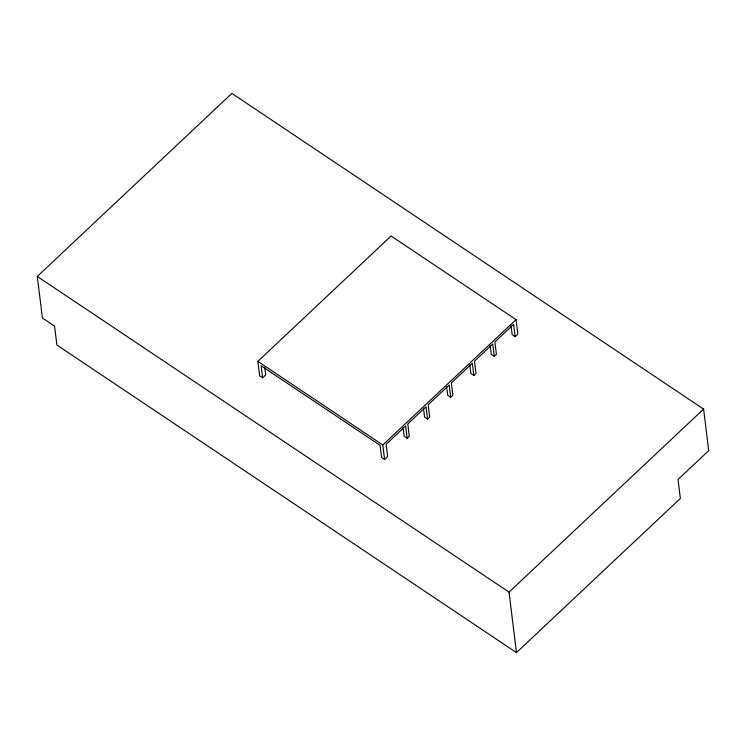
<?xml version="1.0" encoding="UTF-8"?>
<svg xmlns="http://www.w3.org/2000/svg" width="746" height="746" viewBox="0 0 746 746"><rect width="100%" height="100%" fill="white"/><g stroke="black" fill="none" stroke-linecap="round" stroke-linejoin="round"><path stroke-width="1.12" d="M37.3 276.43L231.857 93.39L703.599 409.097L708.7 450.649L678.039 479.501L680.361 498.421L516.465 652.61L56.892 345.044L54.561 326.123L42.401 317.992L37.3 276.43L509.042 592.128L516.465 652.61M264.737 367.284L265.688 374.986L262.629 377.858L259.636 375.853L257.855 361.344L391.09 235.997L516.045 319.624L517.827 334.133L515.15 336.651L512.157 334.646L511.085 325.853M515.15 336.651L513.64 324.333L494.887 341.985L496.398 354.303L494.262 356.308L492.742 343.99L474.484 361.176L475.995 373.494L473.859 375.499L472.349 363.181L451.33 382.959L452.841 395.268L450.705 397.282L449.195 384.964L428.176 404.733L429.687 417.051L427.551 419.065L426.041 406.747L407.782 423.933L409.293 436.242L407.157 438.256L405.647 425.938L386.139 444.29L387.65 456.608L384.591 459.48L382.81 444.97L516.045 319.624M509.042 592.128L703.599 409.097M494.262 356.308L491.269 354.303L490.187 345.51M473.859 375.499L470.866 373.494L469.784 364.701M450.705 397.282L447.712 395.277L446.63 386.484M427.551 419.065L424.558 417.061L423.486 408.267M407.157 438.256L404.164 436.251L403.082 427.458M257.855 361.344L382.81 444.97M384.591 459.48L381.598 457.475L380.115 445.381L261.147 365.764L262.629 377.858"/></g></svg>
